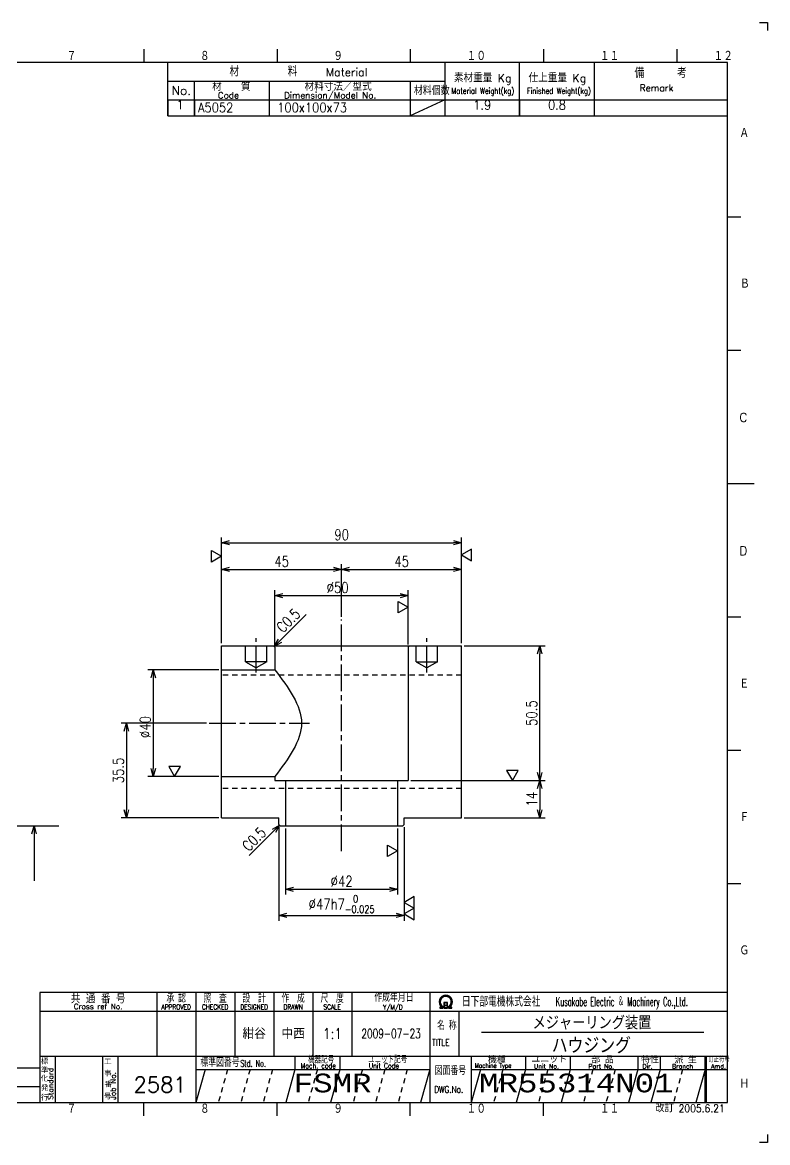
# Model space of a CAD drawing. Extents: x 0 to 594, y 0 to 420.
# Drawn here: x 314.5 to 594, y 0 to 420 of the extents above; entities that cross this region are included whole.
import ezdxf
from ezdxf.enums import TextEntityAlignment as Align

# ---------------------------------------------------------------- set-up
doc = ezdxf.new("R2010")
doc.units = 0
for name, pattern in [('GEN3A', [3.5, 2, -1.5]), ('GEN7', [15, 10, -1.5, 2, -1.5]), ('HIDDEN2', [3.5, 2, -1.5])]:
    doc.linetypes.add(name, pattern=pattern)
doc.layers.get('0').update_dxf_attribs({"linetype": 'CONTINUOUS'})
doc.layers.get('DEFPOINTS').update_dxf_attribs({"linetype": 'CONTINUOUS'})
for name, color, linetype in [('2', 5, 'CONTINUOUS'), ('4', 3, 'CONTINUOUS'), ('5', 3, 'CONTINUOUS'), ('6', 52, 'CONTINUOUS'), ('7', 4, 'GEN7'), ('8', 1, 'CONTINUOUS'), ('9', 3, 'HIDDEN2'), ('RAHM2', 1, 'CONTINUOUS'), ('RAHM3', 52, 'CONTINUOUS')]:
    doc.layers.add(name, color=color, linetype=linetype)
doc.styles.add('DIMENSION', font='monotxt.shx', dxfattribs={"bigfont": 'bigfont.shx'})
doc.styles.get("Standard").update_dxf_attribs({"font": 'romans.shx', "width": 0.8, "bigfont": 'extfont.shx'})
doc.dimstyles.new('GEN-ISO', dxfattribs={"dimtxt": 4, "dimasz": 3, "dimexe": 2, "dimexo": 1, "dimgap": 1, "dimtad": 3, "dimdec": 3, "dimrnd": 0.01, "dimdsep": 46, "dimtxsty": 'Standard', "dimblk": 'OPEN30', "dimcen": 0, "dimclrt": 52, "dimadec": 3, "dimazin": 2, "dimtp": 0.1, "dimtm": 0.1, "dimtfac": 0.6, "dimtdec": 3, "dimtmove": 2, "dimatfit": 3, "dimldrblk": 'OPEN30', "dimfxl": 1, "dimarcsym": 0})

# ---------------------------------------------------------------- blocks, each defined once
blk = doc.blocks.new('1A2ﾌﾞﾋﾝ')
at = {"layer": 'RAHM2', "color": 5, "linetype": 'Continuous'}
for p, q in [((591, 420), (594, 420)), ((594, 420), (594, 417)), ((360, 410), (360, 405)), ((410, 410), (410, 405)), ((460, 410), (460, 405)), ((510, 410), (510, 405)), ((560, 410), (560, 405)), ((579, 405), (25, 405)), ((579, 15), (579, 405)), ((584, 347), (579, 347)), ((584, 347), (579, 347)), ((584, 297), (579, 297)), ((584, 297), (579, 297)), ((589, 247), (579, 247)), ((589, 247), (579, 247)), ((584, 197), (579, 197)), ((584, 197), (579, 197)), ((584, 147), (579, 147)), ((584, 147), (579, 147)), ((584, 97), (579, 97)), ((584, 97), (579, 97)), ((25, 15), (579, 15)), ((360, 10), (360, 15)), ((410, 10), (410, 15)), ((460, 10), (460, 15)), ((510, 10), (510, 15)), ((594, 0), (591, 0)), ((594, 3), (594, 0))]:
    blk.add_line(p, q, dxfattribs=at)
at = {"layer": 'RAHM2', "color": 7, "linetype": 'Continuous'}
for p, q in [((369, 385), (369, 405)), ((473, 405), (473, 385)), ((501, 385), (501, 405)), ((529, 405), (529, 385)), ((369, 398), (473, 398)), ((379, 385), (379, 398)), ((407, 398), (407, 385)), ((460, 398), (460, 385)), ((369, 391), (579, 391)), ((473, 391), (460, 385)), ((369, 385), (579, 385)), ((364.93, 56.26), (364.93, 32.42)), ((379.55, 56.26), (379.55, 15)), ((394.18, 56.26), (394.18, 32.42)), ((408.8, 56.26), (408.8, 32.42)), ((423.43, 56.26), (423.43, 32.42)), ((438.05, 56.26), (438.05, 32.42)), ((467.3, 56.26), (467.3, 15)), ((321.05, 49.26), (579, 49.26)), ((438.05, 49.26), (438.05, 32.42)), ((467.3, 49.26), (467.3, 49.26)), ((478.17, 49.26), (478.17, 32.42)), ((321.05, 32.42), (579, 32.42)), ((326.77, 32.42), (326.77, 15)), ((344.59, 32.42), (344.59, 15)), ((350.3, 32.42), (350.3, 15)), ((416.73, 32.42), (416.73, 27.42)), ((433.59, 32.42), (433.59, 27.42)), ((482.82, 32.42), (482.82, 15)), ((503.15, 32.42), (503.15, 27.42)), ((520, 32.42), (520, 27.42)), ((545.29, 32.42), (545.29, 27.42)), ((553.72, 32.42), (553.72, 27.42)), ((570.57, 15), (570.57, 32.42)), ((571.07, 15), (571.07, 32.42)), ((269, 28), (321.05, 28)), ((379.55, 27.42), (467.3, 27.42)), ((482.82, 27.42), (579, 27.42)), ((269, 21), (321.05, 21))]:
    blk.add_line(p, q, dxfattribs=at)
at = {"layer": 'RAHM2', "color": 3, "linetype": 'Continuous'}
for p, q in [((486.73, 41.35), (570.03, 41.35)), ((383.02, 27.42), (379.55, 15)), ((416.73, 27.42), (413.26, 15)), ((433.59, 27.42), (430.12, 15)), ((467.3, 27.42), (463.83, 15)), ((503.15, 27.42), (499.68, 15)), ((520, 27.42), (516.54, 15)), ((545.29, 27.42), (541.82, 15)), ((553.72, 27.42), (550.25, 15))]:
    blk.add_line(p, q, dxfattribs=at)
at = {"layer": 'RAHM2', "color": 3, "linetype": 'GEN3A'}
for p, q in [((391.44, 27.42), (387.98, 15)), ((399.87, 27.42), (396.41, 15)), ((408.3, 27.42), (404.84, 15)), ((425.16, 27.42), (421.69, 15)), ((442.01, 27.42), (438.55, 15)), ((450.44, 27.42), (446.98, 15)), ((458.87, 27.42), (455.41, 15)), ((494.72, 27.42), (491.25, 15)), ((511.57, 27.42), (508.11, 15)), ((528.43, 27.42), (524.97, 15)), ((536.86, 27.42), (533.39, 15)), ((562.14, 27.42), (558.68, 15))]:
    blk.add_line(p, q, dxfattribs=at)
at = {"layer": 'RAHM2', "color": 5, "linetype": 'Continuous'}
blk.add_lwpolyline([(579, 56.26), (321.05, 56.26), (321.05, 15)], dxfattribs=at)
at = {"layer": 'RAHM2', "color": 7, "linetype": 'Continuous'}
for points in [[(471.02, 50.4), (472.22, 50.4), (472.22, 51.01)], [(471.02, 50.58), (471.97, 50.58), (471.97, 50.91)], [(471.72, 50.82), (471.72, 50.75), (471.02, 50.75), (471.02, 50.4)], [(472.62, 52.51), (472.62, 50.4), (473.92, 50.4), (473.92, 52.51), (472.62, 52.51)], [(472.77, 52.36), (472.77, 51.53), (473.77, 51.53), (473.77, 52.36), (472.77, 52.36)], [(473.77, 51.38), (473.77, 50.55), (472.77, 50.55), (472.77, 51.38), (473.77, 51.38)], [(474.32, 50.98), (474.32, 50.4), (475.58, 50.4), (475.58, 50.75), (474.85, 50.75), (474.85, 50.8)], [(474.57, 50.87), (474.57, 50.58), (475.58, 50.58)]]:
    blk.add_lwpolyline(points, dxfattribs=at)
at = {"layer": 'RAHM2', "color": 3, "linetype": 'Continuous'}
for points in [[(486.29, 27.42), (482.82, 15)], [(570.57, 27.42), (570.57, 27.42), (567.11, 15)]]:
    blk.add_lwpolyline(points, dxfattribs=at)
at = {"layer": 'RAHM2', "color": 7, "linetype": 'Continuous'}
for radius, start, end in [(2.5, 308.2706, 230.8952), (2.28, 303.9949, 234.4013), (2.06, 299.8294, 238.4756)]:
    blk.add_arc((473.3, 52.76), radius, start, end, dxfattribs=at)
at = {"layer": '4', "width": 0.9}
blk.add_text('改訂 2005.6.21', height=2.8, dxfattribs=at).set_placement((577.91, 11.44), align=Align.RIGHT)
at = {"layer": 'RAHM2', "color": 5, "linetype": 'Continuous'}
for s, height, p in [('７', 3.31, (331.11, 405.6)), ('８', 3.31, (381.11, 405.6)), ('９', 3.31, (431.11, 405.6)), ('１０', 3.311, (481.11, 405.6)), ('１１', 3.311, (531.11, 405.6)), ('１２', 3.311, (573.72, 405.6)), ('Ａ', 3.31, (583.43, 376.71)), ('Ｂ', 3.31, (583.65, 320.24)), ('C', 3.31, (583.43, 270.24)), ('D', 3.31, (583.43, 220.24)), ('Ｅ', 3.31, (583.43, 170.24)), ('Ｆ', 3.31, (583.43, 120.24)), ('Ｇ', 3.31, (583.43, 70.24)), ('Ｈ', 3.31, (583.43, 20.24)), ('７', 3.31, (331.11, 10.87)), ('８', 3.31, (381.11, 10.87)), ('９', 3.31, (431.11, 10.87)), ('１０', 3.311, (481.11, 10.87)), ('１１', 3.311, (531.11, 10.87))]:
    blk.add_text(s, height=height, dxfattribs=at).set_placement(p)
at = {"layer": 'RAHM2', "color": 7, "linetype": 'Continuous'}
for s, height, p in [('材\u3000\u3000\u3000\u3000\u3000料', 3.311, (392.18, 399.82)), ('Material', 3, (428.34, 399.82)), ('素材重量 Kg', 3, (476.35, 397.63)), ('仕上重量 Kg', 3, (504.35, 397.63)), ('備     考', 3.311, (544.08, 399.21)), ('No.', 3.311, (370.5, 392.82)), ('材\u3000\u3000質', 3, (385.68, 394.39)), ('材料寸法／型式', 3, (420.33, 394.39)), ('Remark', 2.5, (546.03, 394.16)), ('Code', 2.4, (387.82, 391.45)), ('Dimension/Model No.', 2.4, (412.65, 391.45)), ('標', 2, (321.44, 29.43)), ('工', 2, (345.15, 29.24)), ('機種', 2.4, (489.08, 29.76)), ('ユニット', 2.4, (505.39, 29.96)), ('Unit No.', 1.7, (506.39, 27.76)), ('Part No.', 1.7, (526.81, 27.76)), ('部 品', 2.4, (527.93, 29.79)), ('特性', 2.4, (546.55, 29.78)), ('Dir.', 1.7, (547.09, 27.76)), ('Branch', 1.7, (558.13, 27.76)), ('派 生', 2.4, (559.06, 29.72)), ('Amd.', 1.7, (572.74, 27.76)), ('準', 2, (321.47, 26.11)), ('事', 2, (345.17, 24.92)), ('化', 2, (321.37, 22.95)), ('発', 2, (321.46, 19.47)), ('番', 2, (345.31, 20.76)), ('行', 2, (321.46, 15.82)), ('号', 2, (345.11, 16.28))]:
    blk.add_text(s, height=height, dxfattribs=at).set_placement(p)
for s, height, width, p in [('材料個数', 3, 0.8, (461.32, 392.79)), ('Material Weight(kg)', 2.2, 0.68, (475.37, 393.25)), ('Finished Weight(kg)', 2.2, 0.68, (503.74, 393.25)), ('作成年月日', 3, 0.7, (446.49, 52.82)), ('Kusakabe Electric ＆ Machinery Co.,Ltd.', 3.3108, 0.5, (514.56, 51.19)), ('Y/M/D', 1.8, 0.8, (449.79, 49.87)), ('名 称', 3, 0.7, (470.06, 42.33)), ('TITLE', 2.5, 0.8, (468.18, 36.25)), ('標準図番号', 3, 0.7, (381.26, 28.44)), ('Std. No.', 2.5, 0.7, (396.23, 28.44)), ('Mach. code', 2, 0.7, (418.86, 27.83)), ('機器記号', 2.5, 0.7, (421.65, 29.77)), ('ユニット記号', 2.5, 0.7, (444.14, 29.85)), ('Unit Code', 2, 0.7, (444.45, 27.83)), ('Machine Type', 1.7, 0.9, (484.15, 28.05)), ('訂正符号', 2, 0.7, (571.87, 30.16)), ('図面番号', 3, 0.7, (469.15, 25.37))]:
    blk.add_text(s, height=height, dxfattribs=dict(at, width=width)).set_placement(p)
for s, height, p in [('共 通 番 号', 3, (342.93, 54.14)), ('Cross ref No.', 2, (342.93, 51.01))]:
    blk.add_text(s, height=height, dxfattribs=at).set_placement(p, align=Align.MIDDLE)
for s, height, width, p in [('承 認', 3, 0.7, (372.18, 54.35)), ('照  査', 3, 0.7, (386.8, 54.35)), ('設  計', 3, 0.7, (401.43, 54.35)), ('作  成', 3, 0.7, (416.05, 54.35)), ('尺  度', 3, 0.7, (430.67, 54.35)), ('APPROVED', 1.8, 0.8, (372.18, 50.85)), ('CHECKED', 1.8, 0.8, (386.8, 50.85)), ('DESIGNED', 1.8, 0.8, (401.43, 50.85)), ('DRAWN', 1.8, 0.8, (416.05, 50.85)), ('SCALE', 1.8, 0.8, (430.67, 50.85)), ('DWG.No.', 2.5, 0.8, (474.41, 19.96))]:
    blk.add_text(s, height=height, dxfattribs=dict(at, width=width)).set_placement(p, align=Align.MIDDLE)
at = {"layer": 'RAHM2', "color": 7, "linetype": 'Continuous', "width": 0.844147}
blk.add_text('日下部電機株式会社', height=3.311, dxfattribs=at).set_placement((479.35, 51.06), (508.79, 51.06), align=Align.FIT)
at = {"layer": 'RAHM2', "color": 7, "linetype": 'Continuous'}
for s, p in [('Standard', (326.07, 16.05)), ('Job No.', (349.5, 16.05))]:
    blk.add_text(s, height=2, rotation=90, dxfattribs=at).set_placement(p)
at = {"layer": 'RAHM2', "color": 5, "linetype": 'Continuous', "width": 0.7}
for tag, p in [('HEADER3', (35, 392.01)), ('HEADER4', (54.75, 392)), ('HEADER15', (74.49, 392)), ('HEADER16', (94.43, 392))]:
    blk.add_attdef(tag, text='', height=6, dxfattribs=at).set_placement(p, align=Align.MIDDLE)
at = {"layer": 'RAHM2', "color": 7, "linetype": 'Continuous'}
blk.add_attdef('HEADER5', text='', height=2.5, dxfattribs=at).set_placement((63.69, 385.1), align=Align.BOTTOM_RIGHT)
for tag, height, width, p in [('HEADER25', 3.2, 0.63, (46.91, 45.38)), ('HEADER23', 3.33, 0.8, (71.4, 45.2)), ('HEADER24', 3.5, 0.8, (92.57, 45.22)), ('HEADER1', 5, 0.9, (528.12, 45.15)), ('HEADER7', 5, 0.8, (343.38, 40.8)), ('GEN-TITLE-SCA', 4, 0.85, (430.79, 40.85)), ('HEADER22', 3.2, 0.63, (46.91, 38.38)), ('HEADER20', 3.33, 0.8, (71.4, 38.2)), ('HEADER21', 3.5, 0.8, (92.57, 38.22)), ('HEADER2', 6, 0.9, (527.89, 36.68)), ('HEADER19', 3.2, 0.63, (46.91, 31.38)), ('HEADER17', 3.33, 0.8, (71.4, 31.2)), ('HEADER18', 3.5, 0.8, (92.57, 31.22)), ('HEADER11', 3.2, 0.63, (46.91, 24.38)), ('HEADER9', 3.33, 0.8, (71.4, 24.2)), ('HEADER10', 3.5, 0.8, (92.57, 24.22)), ('HEADER14', 3.31, 0.8, (295.54, 17.82))]:
    blk.add_attdef(tag, text='', height=height, dxfattribs=dict(at, width=width)).set_placement(p, align=Align.MIDDLE)
for tag, p in [('HEADER27', (401.45, 41.09)), ('HEADER26', (416.07, 41.09))]:
    blk.add_attdef(tag, text='', height=4, dxfattribs=at).set_placement(p, align=Align.MIDDLE)
at = {"layer": 'RAHM2', "color": 7, "linetype": 'Continuous', "width": 0.7}
blk.add_attdef('GEN-TITLE-DAT', text='', height=3.5, dxfattribs=at).set_placement((452.8, 39.1), align=Align.CENTER)
at = {"layer": 'RAHM2', "color": 5, "linetype": 'Continuous', "style": 'DIMENSION', "width": 1.2}
for tag, p in [('HEADER13', (382.56, 16.75)), ('HEADER12', (416.26, 16.72)), ('GEN-TITLE-DWG', (485.79, 16.74))]:
    blk.add_attdef(tag, text='', height=7.02, dxfattribs=at).set_placement(p, align=Align.BOTTOM_LEFT)
at = {"layer": 'RAHM2', "color": 5, "linetype": 'Continuous', "style": 'DIMENSION'}
blk.add_attdef('HEADER8', text='', height=7.02, dxfattribs=at).set_placement((577.6, 16.71), align=Align.BOTTOM_RIGHT)
at = {"layer": 'RAHM2', "color": 5, "linetype": 'Continuous'}
blk.add_attdef('HEADER6', text='', height=5.8, dxfattribs=at).set_placement((376.09, 17.1), align=Align.BOTTOM_RIGHT)
blk = doc.blocks.new('STDBUHIN')
at = {"color": 7}
for p, q in [((0, 0), (0, -6)), ((10, 0), (10, -6)), ((38, 0), (38, -6)), ((91, 0), (91, -6)), ((104, 0), (104, -6)), ((132, 0), (132, -6)), ((160, 0), (160, -6)), ((0, -6), (210, -6))]:
    blk.add_line(p, q, dxfattribs=at)
at = {"layer": 'RAHM3', "color": 7, "width": 0.9}
for tag, p in [('1GENST', (4.710911, -4.609434)), ('4GENST', (96.434633, -4.658422)), ('5GENST', (118, -4.729)), ('6GENST', (146, -4.729))]:
    blk.add_attdef(tag, text='', height=3.5, dxfattribs=at).set_placement(p, align=Align.BOTTOM_CENTER)
at = {"layer": 'RAHM3', "color": 7}
for tag, p, width in [('2GENST', (11.373533, -4.658422), 0.8), ('3GENST', (41.070972, -4.658422), 0.8), ('7GENST', (162.759538, -4.671383), 0.9)]:
    blk.add_attdef(tag, p, '', height=3.5, dxfattribs=dict(at, width=width))
blk = doc.blocks.new('_Open30')
at = {"color": 0, "linetype": 'ByBlock', "lineweight": -2}
for p, q in [((-1, 0.27), (0, 0)), ((0, 0), (-1, -0.27)), ((0, 0), (-1, 0))]:
    blk.add_line(p, q, dxfattribs=at)
blk = doc.blocks.new('*D24')
at = {"layer": '5', "color": 0, "lineweight": -2}
for p, q in [((388.22, 177.27), (361.57, 177.27)), ((363.57, 174.27), (363.57, 140.27)), ((388.22, 137.27), (361.57, 137.27))]:
    blk.add_line(p, q, dxfattribs=at)
at = {"layer": 'DEFPOINTS', "color": 0}
for p in [(389.22, 177.27), (363.57, 137.27), (389.22, 137.27)]:
    blk.add_point(p, dxfattribs=at)
at = {"layer": '5', "color": 0, "lineweight": -2, "xscale": 3, "yscale": 3, "zscale": 3}
for p, rotation in [((363.57, 177.27), 90), ((363.57, 137.27), 270)]:
    blk.add_blockref('_Open30', p, dxfattribs=dict(at, rotation=rotation))
at = {"layer": '5', "color": 52, "insert": (360.57, 155.79), "char_height": 4, "attachment_point": 5, "rotation": 90}
blk.add_mtext('%%c40', dxfattribs=at)
blk = doc.blocks.new('*D25')
at = {"layer": '5', "color": 0, "lineweight": -2}
for p, q in [((383.55, 157.27), (351.53, 157.27)), ((353.53, 154.27), (353.53, 124.77)), ((388.22, 121.77), (351.53, 121.77))]:
    blk.add_line(p, q, dxfattribs=at)
at = {"layer": 'DEFPOINTS', "color": 0}
for p in [(384.55, 157.27), (353.53, 121.77), (389.22, 121.77)]:
    blk.add_point(p, dxfattribs=at)
at = {"layer": '5', "color": 0, "lineweight": -2, "xscale": 3, "yscale": 3, "zscale": 3}
for p, rotation in [((353.53, 157.27), 90), ((353.53, 121.77), 270)]:
    blk.add_blockref('_Open30', p, dxfattribs=dict(at, rotation=rotation))
at = {"layer": '5', "color": 52, "insert": (350.53, 139.52), "char_height": 4, "attachment_point": 5, "rotation": 90}
blk.add_mtext('35.5', dxfattribs=at)
blk = doc.blocks.new('*D26')
at = {"layer": '5', "color": 0, "lineweight": -2}
for p, q in [((413.22, 117.77), (413.22, 92.96)), ((455.22, 117.77), (455.22, 92.96)), ((416.22, 94.96), (452.22, 94.96))]:
    blk.add_line(p, q, dxfattribs=at)
at = {"layer": 'DEFPOINTS', "color": 0}
for p in [(413.22, 118.77), (455.22, 118.77), (455.22, 94.96)]:
    blk.add_point(p, dxfattribs=at)
at = {"layer": '5', "color": 0, "lineweight": -2, "xscale": 3, "yscale": 3, "zscale": 3, "rotation": 180}
blk.add_blockref('_Open30', (413.22, 94.96), dxfattribs=at)
at = {"layer": '5', "color": 0, "lineweight": -2, "xscale": 3, "yscale": 3, "zscale": 3}
blk.add_blockref('_Open30', (455.22, 94.96), dxfattribs=at)
at = {"layer": '5', "color": 52, "insert": (434.22, 97.96), "char_height": 4, "attachment_point": 5}
blk.add_mtext('%%c42', dxfattribs=at)
blk = doc.blocks.new('*D27')
at = {"layer": '5', "color": 0, "lineweight": -2}
for p, q in [((410.72, 118.27), (410.72, 83.17)), ((457.72, 118.27), (457.72, 83.17)), ((413.72, 85.17), (454.72, 85.17))]:
    blk.add_line(p, q, dxfattribs=at)
at = {"layer": 'DEFPOINTS', "color": 0}
for p in [(410.72, 119.27), (457.72, 119.27), (457.72, 85.17)]:
    blk.add_point(p, dxfattribs=at)
at = {"layer": '5', "color": 0, "lineweight": -2, "xscale": 3, "yscale": 3, "zscale": 3, "rotation": 180}
blk.add_blockref('_Open30', (410.72, 85.17), dxfattribs=at)
at = {"layer": '5', "color": 0, "lineweight": -2, "xscale": 3, "yscale": 3, "zscale": 3}
blk.add_blockref('_Open30', (457.72, 85.17), dxfattribs=at)
at = {"layer": '5', "color": 52, "insert": (434.22, 89.44), "char_height": 4, "attachment_point": 5}
blk.add_mtext('\\A1;%%c47h7{\\H0.7x;\\S  0^ -0.025;}', dxfattribs=at)
blk = doc.blocks.new('*D28')
at = {"layer": '5', "color": 0, "lineweight": -2}
for p, q in [((460.22, 135.77), (510.52, 135.77)), ((508.52, 132.77), (508.52, 124.77)), ((480.22, 121.77), (510.52, 121.77))]:
    blk.add_line(p, q, dxfattribs=at)
at = {"layer": 'DEFPOINTS', "color": 0}
for p in [(459.22, 135.77), (479.22, 121.77), (508.52, 121.77)]:
    blk.add_point(p, dxfattribs=at)
at = {"layer": '5', "color": 0, "lineweight": -2, "xscale": 3, "yscale": 3, "zscale": 3}
for p, rotation in [((508.52, 135.77), 90), ((508.52, 121.77), 270)]:
    blk.add_blockref('_Open30', p, dxfattribs=dict(at, rotation=rotation))
at = {"layer": '5', "color": 52, "insert": (505.52, 128.77), "char_height": 4, "attachment_point": 5, "rotation": 90}
blk.add_mtext('14', dxfattribs=at)
blk = doc.blocks.new('*D29')
at = {"layer": '5', "color": 0, "lineweight": -2}
for p, q in [((480.22, 186.27), (510.52, 186.27)), ((508.52, 138.77), (508.52, 183.27)), ((460.22, 135.77), (510.52, 135.77))]:
    blk.add_line(p, q, dxfattribs=at)
at = {"layer": 'DEFPOINTS', "color": 0}
for p in [(479.22, 186.27), (508.52, 186.27), (459.22, 135.77)]:
    blk.add_point(p, dxfattribs=at)
at = {"layer": '5', "color": 0, "lineweight": -2, "xscale": 3, "yscale": 3, "zscale": 3}
for p, rotation in [((508.52, 186.27), 90), ((508.52, 135.77), 270)]:
    blk.add_blockref('_Open30', p, dxfattribs=dict(at, rotation=rotation))
at = {"layer": '5', "color": 52, "insert": (505.52, 161.02), "char_height": 4, "attachment_point": 5, "rotation": 90}
blk.add_mtext('50.5', dxfattribs=at)
blk = doc.blocks.new('*D30')
at = {"layer": '5', "color": 0, "lineweight": -2}
for p, q in [((409.22, 186.77), (409.22, 207.08)), ((459.22, 186.77), (459.22, 207.08)), ((412.22, 205.08), (456.22, 205.08))]:
    blk.add_line(p, q, dxfattribs=at)
at = {"layer": 'DEFPOINTS', "color": 0}
for p in [(459.22, 205.08), (409.22, 185.77), (459.22, 185.77)]:
    blk.add_point(p, dxfattribs=at)
at = {"layer": '5', "color": 0, "lineweight": -2, "xscale": 3, "yscale": 3, "zscale": 3, "rotation": 180}
blk.add_blockref('_Open30', (409.22, 205.08), dxfattribs=at)
at = {"layer": '5', "color": 0, "lineweight": -2, "xscale": 3, "yscale": 3, "zscale": 3}
blk.add_blockref('_Open30', (459.22, 205.08), dxfattribs=at)
at = {"layer": '5', "color": 52, "insert": (432.73, 208.08), "char_height": 4, "attachment_point": 5}
blk.add_mtext('%%c50', dxfattribs=at)
blk = doc.blocks.new('*D31')
at = {"layer": '5', "color": 0, "lineweight": -2}
for p, q in [((389.22, 187.27), (389.22, 216.91)), ((392.22, 214.91), (431.22, 214.91)), ((434.22, 197.16), (434.22, 216.91))]:
    blk.add_line(p, q, dxfattribs=at)
at = {"layer": 'DEFPOINTS', "color": 0}
for p in [(434.22, 214.91), (434.22, 196.16), (389.22, 186.27)]:
    blk.add_point(p, dxfattribs=at)
at = {"layer": '5', "color": 0, "lineweight": -2, "xscale": 3, "yscale": 3, "zscale": 3, "rotation": 180}
blk.add_blockref('_Open30', (389.22, 214.91), dxfattribs=at)
at = {"layer": '5', "color": 0, "lineweight": -2, "xscale": 3, "yscale": 3, "zscale": 3}
blk.add_blockref('_Open30', (434.22, 214.91), dxfattribs=at)
at = {"layer": '5', "color": 52, "insert": (411.72, 217.91), "char_height": 4, "attachment_point": 5}
blk.add_mtext('45', dxfattribs=at)
blk = doc.blocks.new('*D32')
at = {"layer": '5', "color": 0, "lineweight": -2}
for p, q in [((434.22, 197.16), (434.22, 216.91)), ((437.22, 214.91), (476.22, 214.91)), ((479.22, 187.27), (479.22, 216.91))]:
    blk.add_line(p, q, dxfattribs=at)
at = {"layer": 'DEFPOINTS', "color": 0}
for p in [(479.22, 214.91), (434.22, 196.16), (479.22, 186.27)]:
    blk.add_point(p, dxfattribs=at)
at = {"layer": '5', "color": 0, "lineweight": -2, "xscale": 3, "yscale": 3, "zscale": 3, "rotation": 180}
blk.add_blockref('_Open30', (434.22, 214.91), dxfattribs=at)
at = {"layer": '5', "color": 0, "lineweight": -2, "xscale": 3, "yscale": 3, "zscale": 3}
blk.add_blockref('_Open30', (479.22, 214.91), dxfattribs=at)
at = {"layer": '5', "color": 52, "insert": (456.72, 217.91), "char_height": 4, "attachment_point": 5}
blk.add_mtext('45', dxfattribs=at)
blk = doc.blocks.new('*D33')
at = {"layer": '5', "color": 0, "lineweight": -2}
for p, q in [((389.22, 187.27), (389.22, 226.88)), ((479.22, 187.27), (479.22, 226.88)), ((392.22, 224.88), (476.22, 224.88))]:
    blk.add_line(p, q, dxfattribs=at)
at = {"layer": 'DEFPOINTS', "color": 0}
for p in [(479.22, 224.88), (389.22, 186.27), (479.22, 186.27)]:
    blk.add_point(p, dxfattribs=at)
at = {"layer": '5', "color": 0, "lineweight": -2, "xscale": 3, "yscale": 3, "zscale": 3, "rotation": 180}
blk.add_blockref('_Open30', (389.22, 224.88), dxfattribs=at)
at = {"layer": '5', "color": 0, "lineweight": -2, "xscale": 3, "yscale": 3, "zscale": 3}
blk.add_blockref('_Open30', (479.22, 224.88), dxfattribs=at)
at = {"layer": '5', "color": 52, "insert": (434.22, 227.88), "char_height": 4, "attachment_point": 5}
blk.add_mtext('90', dxfattribs=at)

msp = doc.modelspace()

# ---------------------------------------------------------------- linework, layer by layer
at = {"layer": '2'}
for p, q in [((389.2161, 186.2675), (479.2161, 186.2675)), ((389.2161, 121.7675), (389.2161, 186.2675)), ((398.2161, 180.2675), (398.2161, 186.2675)), ((406.2161, 180.2675), (406.2161, 186.2675)), ((409.2161, 185.7675), (408.7161, 186.2675)), ((409.2161, 185.7675), (409.2161, 177.2675)), ((459.2161, 185.7675), (459.7161, 186.2675)), ((459.2161, 185.7675), (459.2161, 135.7675)), ((462.2161, 180.2675), (462.2161, 186.2675)), ((470.2161, 180.2675), (470.2161, 186.2675)), ((479.2161, 121.7675), (479.2161, 186.2675)), ((389.2161, 177.2675), (409.2161, 177.2675)), ((406.2161, 180.2675), (398.2161, 180.2675)), ((398.2161, 180.2675), (402.2161, 177.9581)), ((406.2161, 180.2675), (402.2161, 177.9581)), ((462.2161, 180.2675), (470.2161, 180.2675)), ((462.2161, 180.2675), (466.2161, 177.9581)), ((470.2161, 180.2675), (466.2161, 177.9581)), ((389.2161, 137.2675), (409.2161, 137.2675)), ((409.2161, 137.2675), (409.2161, 135.7675)), ((409.2161, 135.7675), (459.2161, 135.7675)), ((413.2161, 135.7675), (413.2161, 118.7675)), ((455.2161, 135.7675), (455.2161, 118.7675)), ((389.2161, 121.7675), (410.7161, 121.7675)), ((410.7161, 119.2675), (410.7161, 121.7675)), ((410.7161, 119.2675), (411.2161, 118.7675)), ((411.2161, 118.7675), (457.2161, 118.7675)), ((457.7161, 119.2675), (457.2161, 118.7675)), ((457.7161, 119.2675), (457.7161, 121.7675)), ((457.7161, 121.7675), (479.2161, 121.7675))]:
    msp.add_line(p, q, dxfattribs=at)
msp.add_spline([(409.2161, 177.2675), (419.2161, 157.2675), (409.2161, 137.2675)], degree=3, dxfattribs=at)
at = {"layer": '5'}
msp.add_line((310.4741, 118.7675), (328.1527, 118.7675), dxfattribs=at)
at = {"layer": '7'}
for p, q in [((434.2161, 109.2706), (434.2161, 196.1638)), ((402.2161, 176.2775), (402.2161, 189.1409)), ((466.2161, 176.2775), (466.2161, 189.1409)), ((384.5543, 157.2675), (422.2315, 157.2675))]:
    msp.add_line(p, q, dxfattribs=at)
at = {"layer": '8'}
for points in [[(389.2161, 219.8432), (385.4661, 217.6782), (385.4661, 222.0082), (389.2161, 219.8432)], [(479.2161, 220.3473), (482.9661, 218.1823), (482.9661, 222.5123), (479.2161, 220.3473)], [(459.2161, 200.7701), (455.4661, 198.6051), (455.4661, 202.9351), (459.2161, 200.7701)], [(371.5815, 137.2675), (373.7465, 141.0175), (369.4165, 141.0175), (371.5815, 137.2675)], [(498.2922, 135.7675), (500.4572, 139.5175), (496.1272, 139.5175), (498.2922, 135.7675)], [(455.2161, 109.3837), (451.4661, 107.2187), (451.4661, 111.5487), (455.2161, 109.3837)], [(457.7161, 90.0677), (461.4661, 87.9027), (461.4661, 92.2327), (457.7161, 90.0677)], [(457.7161, 85.7377), (461.4661, 83.5727), (461.4661, 87.9027), (457.7161, 85.7377)]]:
    msp.add_lwpolyline(points, close=True, dxfattribs=at)
at = {"layer": '9'}
for p, q in [((479.2161, 175.2675), (389.2161, 175.2675)), ((479.2161, 132.7675), (389.2161, 132.7675))]:
    msp.add_line(p, q, dxfattribs=at)

# ---------------------------------------------------------------- block references
at = {"layer": '2'}
ref = msp.add_blockref('1A2ﾌﾞﾋﾝ', (0, 0), dxfattribs=at)
ref.add_attrib('GEN-TITLE-DWG', 'MR55314N01', dxfattribs={"layer": 'RAHM2', "color": 5, "linetype": 'Continuous', "height": 7.023, "style": 'DIMENSION', "width": 1.2}).set_placement((485.79, 16.7355), align=Align.BOTTOM_LEFT)
ref.add_attrib('GEN-TITLE-DAT', '2009-07-23', dxfattribs={"layer": 'RAHM2', "color": 7, "linetype": 'Continuous', "height": 3.5, "width": 0.7}).set_placement((452.7957, 39.1023), align=Align.CENTER)
ref.add_attrib('GEN-TITLE-SCA', '1:1', dxfattribs={"layer": 'RAHM2', "color": 7, "linetype": 'Continuous', "height": 4, "width": 0.85}).set_placement((430.7913, 40.8503), align=Align.MIDDLE)
ref.add_attrib('HEADER1', 'メジャーリング装置', dxfattribs={"layer": 'RAHM2', "color": 7, "linetype": 'Continuous', "height": 5, "width": 0.9}).set_placement((528.1224, 45.1474), align=Align.MIDDLE)
ref.add_attrib('HEADER2', 'ハウジング', dxfattribs={"layer": 'RAHM2', "color": 7, "linetype": 'Continuous', "height": 6, "width": 0.9}).set_placement((527.8944, 36.6784), align=Align.MIDDLE)
ref.add_attrib('HEADER6', '2581', dxfattribs={"layer": 'RAHM2', "color": 5, "linetype": 'Continuous', "height": 5.8}).set_placement((376.0883, 17.0998), align=Align.BOTTOM_RIGHT)
ref.add_attrib('HEADER12', 'FSMR', dxfattribs={"layer": 'RAHM2', "color": 5, "linetype": 'Continuous', "height": 7.023, "style": 'DIMENSION', "width": 1.2}).set_placement((416.2581, 16.7195), align=Align.BOTTOM_LEFT)
ref.add_attrib('HEADER27', '紺谷', dxfattribs={"layer": 'RAHM2', "color": 7, "linetype": 'Continuous', "height": 4}).set_placement((401.4495, 41.0902), align=Align.MIDDLE)
ref.add_attrib('HEADER26', '中西', dxfattribs={"layer": 'RAHM2', "color": 7, "linetype": 'Continuous', "height": 4}).set_placement((416.0739, 41.0902), align=Align.MIDDLE)
at = {"layer": 'RAHM2'}
ref = msp.add_blockref('STDBUHIN', (369, 391), dxfattribs=at)
ref.add_attrib('1GENST', '1', dxfattribs={"layer": 'RAHM3', "color": 7, "height": 3.5, "width": 0.9}).set_placement((373.711, 386.3906), align=Align.BOTTOM_CENTER)
ref.add_attrib('2GENST', 'A5052', (380.3736, 386.3416), dxfattribs={"layer": 'RAHM3', "color": 7, "height": 3.5, "width": 0.9})
ref.add_attrib('3GENST', '100x100x73', (410.071, 386.3416), dxfattribs={"layer": 'RAHM3', "color": 7, "height": 3.5, "width": 0.9})
ref.add_attrib('5GENST', '1.9', dxfattribs={"layer": 'RAHM3', "color": 7, "height": 3.5, "width": 0.9}).set_placement((487, 386.271), align=Align.BOTTOM_CENTER)
ref.add_attrib('6GENST', '0.8', dxfattribs={"layer": 'RAHM3', "color": 7, "height": 3.5, "width": 0.9}).set_placement((515, 386.271), align=Align.BOTTOM_CENTER)

# ---------------------------------------------------------------- texts
at = {"layer": '6', "width": 0.8}
for p in [(412.2114, 190.8689), (399.3849, 108.8968)]:
    msp.add_text('C0.5', height=4, rotation=45, dxfattribs=at).set_placement(p)

# ---------------------------------------------------------------- dimensions: what is measured, and where the dimension line sits
at = {"layer": '5'}
for base, p1, p2, picture, middle in [((479.2161, 224.8771), (389.2161, 186.2675), (479.2161, 186.2675), '*D33', (434.2161, 227.8771)), ((434.2161, 214.9081), (389.2161, 186.2675), (434.2161, 196.1638), '*D31', (411.7161, 217.9081)), ((479.2161, 214.9081), (434.2161, 196.1638), (479.2161, 186.2675), '*D32', (456.7161, 217.9081))]:
    dim = msp.add_linear_dim(base=base, p1=p1, p2=p2, dimstyle='GEN-ISO', dxfattribs=at)
    dim.commit()
    dim.dimension.update_dxf_attribs({"geometry": picture, "text_midpoint": middle})
dim = msp.add_linear_dim(base=(459.2161, 205.0835), p1=(409.2161, 185.7675), p2=(459.2161, 185.7675), text='%%c<>', dimstyle='GEN-ISO', dxfattribs=at)
dim.commit()
dim.dimension.update_dxf_attribs({"geometry": '*D30', "text_midpoint": (432.731, 208.0835), "dimtype": 160})
for base, p1, p2, picture, middle in [((508.5213, 186.2675), (459.2161, 135.7675), (479.2161, 186.2675), '*D29', (505.5213, 161.0175)), ((353.5285, 121.7675), (384.5543, 157.2675), (389.2161, 121.7675), '*D25', (350.5285, 139.5175)), ((508.5213, 121.7675), (459.2161, 135.7675), (479.2161, 121.7675), '*D28', (505.5213, 128.7675))]:
    dim = msp.add_linear_dim(base=base, p1=p1, p2=p2, angle=90, dimstyle='GEN-ISO', dxfattribs=at)
    dim.commit()
    dim.dimension.update_dxf_attribs({"geometry": picture, "text_midpoint": middle})
dim = msp.add_linear_dim(base=(363.5735, 137.2675), p1=(389.2161, 177.2675), p2=(389.2161, 137.2675), angle=90, text='%%c<>', dimstyle='GEN-ISO', dxfattribs=at)
dim.commit()
dim.dimension.update_dxf_attribs({"geometry": '*D24', "text_midpoint": (360.5735, 155.7881), "dimtype": 160})
for base, p1, p2, text, picture, middle in [((457.7161, 85.1743), (410.7161, 119.2675), (457.7161, 119.2675), '\\A1;%%c<>h7{\\H0.7x;\\S  0^ -0.025;}', '*D27', (434.2161, 89.4409)), ((455.2161, 94.9611), (413.2161, 118.7675), (455.2161, 118.7675), '%%c<>', '*D26', (434.2161, 97.9611))]:
    dim = msp.add_linear_dim(base=base, p1=p1, p2=p2, text=text, dimstyle='GEN-ISO', dxfattribs=at)
    dim.commit()
    dim.dimension.update_dxf_attribs({"geometry": picture, "text_midpoint": middle})

# ---------------------------------------------------------------- leaders
for points in [[(408.9661, 186.0175), (420.8911, 197.9424)], [(318.8996, 118.7675), (318.8996, 98.1846)], [(410.9661, 119.0175), (399.5317, 107.5831)]]:
    msp.add_leader(points, dimstyle='GEN-ISO', override={"dimgap": 1, "dimtad": 1}, dxfattribs=at)

doc.saveas('drawing.dxf')
